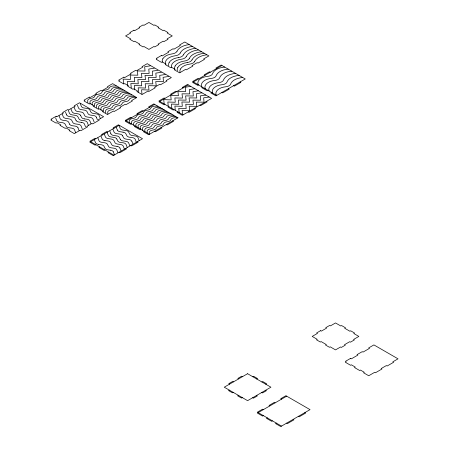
<?xml version="1.0" encoding="UTF-8"?>
<svg xmlns="http://www.w3.org/2000/svg" width="449" height="449" viewBox="0 0 449 449"><rect width="100%" height="100%" fill="white"/><g stroke="black" fill="none" stroke-linecap="round" stroke-linejoin="round"><path stroke-width="0.67" d="M162.768 58.813L162.196 60.492L162.364 62.097M169.127 62.49L168.555 64.162L168.723 65.767M175.121 65.947L174.549 67.625L174.717 69.23M177.759 67.468L177.187 69.146L177.355 70.751M180.425 69.011L179.858 70.689L180.021 72.295M154.624 104.342L125.322 121.258L130.507 124.25L131.288 123.801M188.254 84.923L158.952 101.839L164.138 104.836L164.918 104.387M221.918 65.487L192.621 82.403L197.807 85.394L198.581 84.945M119.176 125.254L89.873 142.17L95.059 145.162L95.839 144.713M135.177 126.046L134.397 126.495L139.583 129.492L140.363 129.037M168.807 106.632L168.027 107.081L173.213 110.072L173.993 109.623M202.471 87.19L201.696 87.639L206.882 90.636L207.657 90.187M99.729 146.958L98.948 147.407L104.134 150.404L104.914 149.955M144.252 131.288L143.472 131.737L148.658 134.728L177.956 117.812L153.844 103.893L148.658 106.884L149.438 107.333M177.883 111.868L177.102 112.317L182.288 115.314L211.586 98.398L187.474 84.474L182.288 87.471L183.069 87.92M211.546 92.432L210.772 92.881L215.958 95.878L245.255 78.962L221.144 65.038L215.958 68.035L216.732 68.484M108.804 152.2L108.024 152.649L113.21 155.64L142.507 138.724L118.396 124.805L113.21 127.797L113.99 128.246M229.332 390.119L228.558 390.568L232.447 392.813L233.222 392.364M252.882 376.773L253.663 376.324L257.552 378.569L256.772 379.018M238.408 395.361L237.628 395.81L241.517 398.055L242.297 397.606M261.958 382.009L262.738 381.56L266.627 383.805L265.847 384.254M286.698 396.164L257.4 413.08L262.586 416.071L263.361 415.622M267.25 417.867L266.476 418.316L271.656 421.308L272.436 420.859M276.326 423.11L275.551 423.559L280.737 426.55L310.034 409.634L285.918 395.715L280.737 398.706L281.512 399.155M150.179 65.857L144.685 66.688L145.033 71.037L137.332 70.931L137.832 75.196L130.182 75.062L130.575 79.383L123.155 79.119L123.57 83.43M154.276 68.22L148.782 69.056L149.13 73.4L141.429 73.299L141.929 77.559L134.279 77.43L134.672 81.752L127.252 81.482L127.668 85.793M157.868 70.297L152.374 71.127L152.722 75.477L145.021 75.376L145.521 79.636L137.871 79.501L138.264 83.823L130.844 83.559L131.26 87.869M161.32 72.289L155.825 73.12L156.173 77.469L148.473 77.368L148.973 81.628L141.323 81.493L141.716 85.815L134.296 85.551L134.711 89.862M165.198 74.528L159.704 75.365L160.057 79.709L152.351 79.608L152.851 83.868L145.201 83.739L145.599 88.06L138.18 87.791L138.595 92.101M168.583 76.482L163.088 77.318L163.442 81.662L155.736 81.561L156.235 85.821L148.585 85.686L148.984 90.008L141.564 89.744L141.974 94.054M190.763 86.376L185.269 87.207L185.622 91.557L177.916 91.45L178.416 95.716L170.766 95.581L171.164 99.903L163.745 99.633L164.16 103.949M194.86 88.739L189.366 89.57L189.719 93.92L182.013 93.819L182.513 98.078L174.863 97.944L175.262 102.265L167.842 102.002L168.257 106.312M198.458 90.816L192.963 91.647L193.311 95.996L185.611 95.89L186.111 100.155L178.461 100.02L178.854 104.342L171.434 104.078L171.849 108.389M201.91 92.808L196.415 93.639L196.763 97.989L189.063 97.882L189.562 102.148L181.907 102.013L182.305 106.334L174.886 106.071L175.301 110.381M205.788 95.048L200.293 95.878L200.647 100.228L192.941 100.127L193.44 104.387L185.791 104.252L186.183 108.574L178.769 108.31L179.179 112.62M209.172 97.001L203.678 97.831L204.026 102.181L196.325 102.08L196.825 106.34L189.175 106.205L189.568 110.527L182.148 110.263L182.563 114.574M116.364 86.062L113.816 85.978A4.4 2.542 0 0 0 109.247 88.01A4.4 2.542 0 0 1 105.638 90.019A4.4 2.542 0 0 0 102.002 92.107A4.4 2.542 0 0 1 98.37 94.195A4.4 2.542 0 0 0 94.75 96.254A4.4 2.542 0 0 1 91.237 98.303A4.4 2.542 0 0 0 87.667 100.958L87.841 102.529M118.637 87.375L116.089 87.291A4.4 2.542 0 0 0 111.526 89.323A4.4 2.542 0 0 1 107.912 91.327A4.4 2.542 0 0 0 104.275 93.42A4.4 2.542 0 0 1 100.643 95.508A4.4 2.542 0 0 0 97.023 97.568A4.4 2.542 0 0 1 93.51 99.616A4.4 2.542 0 0 0 89.94 102.271L90.114 103.842M120.781 88.616L118.233 88.532A4.4 2.542 0 0 0 113.67 90.563A4.4 2.542 0 0 1 110.056 92.567A4.4 2.542 0 0 0 106.419 94.655A4.4 2.542 0 0 1 102.787 96.743A4.4 2.542 0 0 0 99.167 98.802A4.4 2.542 0 0 1 95.654 100.851A4.4 2.542 0 0 0 92.084 103.511L92.258 105.083M123.004 89.895L120.45 89.811A4.4 2.542 0 0 0 115.887 91.843A4.4 2.542 0 0 1 112.278 93.847A4.4 2.542 0 0 0 108.636 95.934A4.4 2.542 0 0 1 105.01 98.022A4.4 2.542 0 0 0 101.39 100.082A4.4 2.542 0 0 1 97.876 102.131A4.4 2.542 0 0 0 94.307 104.791L94.481 106.362M125.153 91.136L122.605 91.052A4.4 2.542 0 0 0 118.036 93.089A4.4 2.542 0 0 1 114.428 95.093A4.4 2.542 0 0 0 110.791 97.18A4.4 2.542 0 0 1 107.159 99.268A4.4 2.542 0 0 0 103.539 101.328A4.4 2.542 0 0 1 100.026 103.377A4.4 2.542 0 0 0 96.456 106.037L96.63 107.603M127.303 92.382L124.755 92.298A4.4 2.542 0 0 0 120.192 94.329A4.4 2.542 0 0 1 116.577 96.333A4.4 2.542 0 0 0 112.94 98.421A4.4 2.542 0 0 1 109.309 100.509A4.4 2.542 0 0 0 105.689 102.568A4.4 2.542 0 0 1 102.176 104.617A4.4 2.542 0 0 0 98.606 107.277L98.78 108.849M129.576 93.695L127.028 93.611A4.4 2.542 0 0 0 122.465 95.643A4.4 2.542 0 0 1 118.85 97.646A4.4 2.542 0 0 0 115.213 99.734A4.4 2.542 0 0 1 111.582 101.822A4.4 2.542 0 0 0 107.962 103.882A4.4 2.542 0 0 1 104.454 105.93A4.4 2.542 0 0 0 100.879 108.591L101.053 110.157M131.911 95.042L129.363 94.958A4.4 2.542 0 0 0 124.8 96.99A4.4 2.542 0 0 1 121.185 98.993A4.4 2.542 0 0 0 117.548 101.081A4.4 2.542 0 0 1 113.923 103.169A4.4 2.542 0 0 0 110.302 105.229A4.4 2.542 0 0 1 106.789 107.277A4.4 2.542 0 0 0 103.214 109.938L103.393 111.509M134.245 96.389L131.697 96.305A4.4 2.542 0 0 0 127.134 98.337A4.4 2.542 0 0 1 123.526 100.34A4.4 2.542 0 0 0 119.883 102.428A4.4 2.542 0 0 1 116.257 104.516A4.4 2.542 0 0 0 112.637 106.576A4.4 2.542 0 0 1 109.124 108.624A4.4 2.542 0 0 0 105.554 111.285L105.728 112.856M136.401 97.629L133.853 97.545A4.4 2.542 0 0 0 129.284 99.583A4.4 2.542 0 0 1 125.675 101.586A4.4 2.542 0 0 0 122.038 103.674A4.4 2.542 0 0 1 118.407 105.762A4.4 2.542 0 0 0 114.787 107.822A4.4 2.542 0 0 1 111.273 109.87A4.4 2.542 0 0 0 107.704 112.531L107.878 114.097M157.925 106.245L155.371 106.16A4.4 2.542 0 0 0 150.808 108.192A4.4 2.542 0 0 1 147.199 110.196A4.4 2.542 0 0 0 143.557 112.289A4.4 2.542 0 0 1 139.931 114.372A4.4 2.542 0 0 0 136.311 116.431A4.4 2.542 0 0 1 132.797 118.485A4.4 2.542 0 0 0 129.228 121.14L129.402 122.712M160.198 107.558L157.65 107.474A4.4 2.542 0 0 0 153.081 109.505A4.4 2.542 0 0 1 149.472 111.509A4.4 2.542 0 0 0 145.835 113.597A4.4 2.542 0 0 1 142.204 115.685A4.4 2.542 0 0 0 138.584 117.745A4.4 2.542 0 0 1 135.07 119.793A4.4 2.542 0 0 0 131.501 122.454L131.675 124.025M162.342 108.798L159.788 108.714A4.4 2.542 0 0 0 155.225 110.746A4.4 2.542 0 0 1 151.616 112.75A4.4 2.542 0 0 0 147.974 114.837A4.4 2.542 0 0 1 144.348 116.925A4.4 2.542 0 0 0 140.728 118.985A4.4 2.542 0 0 1 137.214 121.034A4.4 2.542 0 0 0 133.645 123.694L133.819 125.26M164.559 110.078L162.01 109.994A4.4 2.542 0 0 0 157.447 112.026A4.4 2.542 0 0 1 153.833 114.029A4.4 2.542 0 0 0 150.196 116.117A4.4 2.542 0 0 1 146.565 118.205A4.4 2.542 0 0 0 142.945 120.265A4.4 2.542 0 0 1 139.437 122.313A4.4 2.542 0 0 0 135.862 124.974L136.036 126.545M166.714 111.318L164.16 111.234A4.4 2.542 0 0 0 159.597 113.266A4.4 2.542 0 0 1 155.988 115.275A4.4 2.542 0 0 0 152.346 117.363A4.4 2.542 0 0 1 148.72 119.451A4.4 2.542 0 0 0 145.1 121.511A4.4 2.542 0 0 1 141.587 123.559A4.4 2.542 0 0 0 138.017 126.214L138.191 127.785M168.863 112.559L166.315 112.475A4.4 2.542 0 0 0 161.747 114.512A4.4 2.542 0 0 1 158.138 116.516A4.4 2.542 0 0 0 154.501 118.603A4.4 2.542 0 0 1 150.87 120.691A4.4 2.542 0 0 0 147.25 122.751A4.4 2.542 0 0 1 143.736 124.8A4.4 2.542 0 0 0 140.167 127.46L140.341 129.026M171.136 113.872L168.588 113.788A4.4 2.542 0 0 0 164.025 115.825A4.4 2.542 0 0 1 160.411 117.829A4.4 2.542 0 0 0 156.774 119.917A4.4 2.542 0 0 1 153.143 122.005A4.4 2.542 0 0 0 149.523 124.064A4.4 2.542 0 0 1 146.009 126.113A4.4 2.542 0 0 0 142.44 128.773L142.614 130.339M173.471 115.225L170.923 115.14A4.4 2.542 0 0 0 166.36 117.172A4.4 2.542 0 0 1 162.746 119.176A4.4 2.542 0 0 0 159.109 121.264A4.4 2.542 0 0 1 155.477 123.352A4.4 2.542 0 0 0 151.857 125.411A4.4 2.542 0 0 1 148.35 127.46A4.4 2.542 0 0 0 144.774 130.12L144.948 131.692M175.806 116.572L173.258 116.487A4.4 2.542 0 0 0 168.695 118.519A4.4 2.542 0 0 1 165.08 120.523A4.4 2.542 0 0 0 161.444 122.611A4.4 2.542 0 0 1 157.812 124.699A4.4 2.542 0 0 0 154.192 126.758A4.4 2.542 0 0 1 150.684 128.807A4.4 2.542 0 0 0 147.109 131.467L147.283 133.039M177.956 117.812L175.407 117.728A4.4 2.542 0 0 0 170.844 119.76A4.4 2.542 0 0 1 167.236 121.769A4.4 2.542 0 0 0 163.593 123.857A4.4 2.542 0 0 1 159.967 125.945A4.4 2.542 0 0 0 156.347 128.004A4.4 2.542 0 0 1 152.834 130.053A4.4 2.542 0 0 0 149.264 132.708L149.438 134.279L125.322 120.36L130.507 117.363L131.288 117.812M84.361 118.878L87.016 119.232A3.861 2.228 0 0 1 89.884 120.916L90.973 123.671M81.566 122.381L78.912 122.021A3.873 2.234 0 0 1 76.094 120.45M117.06 146.385L114.405 146.026A3.873 2.234 0 0 1 111.582 144.455L110.622 142.524A3.878 2.239 0 0 0 107.844 140.969L104.914 140.537M110.465 150.196L107.805 149.837A3.873 2.234 0 0 1 104.987 148.265L104.028 146.335A3.878 2.239 0 0 0 101.25 144.774L98.32 144.348M123.088 132.163L120.158 131.737A3.867 2.234 0 0 1 117.346 130.07M240.069 81.954L240.849 82.403L234.367 86.146L233.587 85.697M210.25 72.227L209.47 71.778L204.284 74.77L205.064 75.219M228.401 88.694L229.175 89.143L222.693 92.881L221.918 92.432M198.581 78.962L197.807 78.513L192.621 81.505L216.732 95.424M206.4 101.39L207.18 101.839L200.697 105.582L199.923 105.133M176.58 91.663L175.806 91.214L170.62 94.206L171.395 94.655M194.731 108.13L195.511 108.579L189.029 112.323L188.249 111.874M164.918 98.398L164.138 97.949L158.952 100.941L183.069 114.865M172.775 120.809L173.55 121.258L167.067 124.996L166.293 124.547M142.95 111.077L142.176 110.628L136.99 113.625L137.764 114.074M161.101 127.544L161.881 127.993L155.399 131.737L154.619 131.288M137.321 141.721L138.101 142.17L131.619 145.914L130.844 145.465M107.502 131.989L106.727 131.54L101.541 134.537L102.316 134.986M125.653 148.456L126.433 148.905L119.95 152.649L119.17 152.2M95.839 138.724L95.059 138.275L89.873 141.272L113.99 155.191M242.516 376.649L241.736 376.2L237.847 378.445L238.627 378.894M304.849 412.631L305.629 413.08L299.146 416.818L298.366 416.369M265.634 390.243L266.409 390.692L262.519 392.937L261.745 392.488M275.029 402.899L274.249 402.45L269.063 405.447L269.843 405.896M233.441 381.886L232.661 381.437L228.771 383.682L229.551 384.131M256.559 395.485L257.333 395.934L253.449 398.179L252.669 397.73M293.18 419.366L293.955 419.815L287.472 423.559L286.698 423.11M263.361 409.634L262.586 409.185L257.4 412.176L281.512 426.101M122.532 135.649L123.475 137.585A3.873 2.234 0 0 0 126.315 139.145L128.97 139.51A3.861 2.228 0 0 1 131.838 141.188M120.349 139.392L119.4 137.456A3.878 2.239 0 0 0 116.628 135.901L113.692 135.469A3.867 2.234 0 0 1 110.886 133.802M116.785 138.965L117.728 140.902A3.873 2.234 0 0 0 120.568 142.468L123.222 142.827A3.861 2.228 0 0 1 126.09 144.505L127.179 147.266M80.584 115.376L81.527 117.307A3.873 2.234 0 0 0 84.361 118.873M76.077 120.45L75.135 118.519A3.878 2.239 0 0 0 72.356 116.965L69.427 116.532A3.867 2.234 0 0 1 66.615 114.865M69.617 124.182L68.675 122.251A3.878 2.239 0 0 0 65.896 120.691L62.967 120.265A3.867 2.234 0 0 1 60.155 118.592L59.049 115.797M119.075 125.641L120.169 128.436A3.867 2.234 0 0 0 122.992 130.098L125.922 130.53A3.878 2.239 0 0 1 128.683 132.096L129.638 134.026A3.873 2.234 0 0 0 132.477 135.587L135.132 135.952A3.861 2.228 0 0 1 138 137.63L139.089 140.391M116.24 127.275L117.335 130.07M112.912 129.2L114.007 131.995A3.867 2.234 0 0 0 116.83 133.656L119.76 134.088A3.878 2.239 0 0 1 122.521 135.654M109.781 131.007L110.875 133.802M107.165 132.517L108.26 135.312A3.867 2.234 0 0 0 111.083 136.973L114.012 137.405A3.878 2.239 0 0 1 116.774 138.971M104.331 134.15L105.425 136.951A3.867 2.234 0 0 0 108.254 138.606L111.178 139.038A3.878 2.239 0 0 1 113.945 140.604L114.899 142.535A3.873 2.234 0 0 0 117.733 144.101L120.388 144.466A3.861 2.228 0 0 1 123.256 146.144L124.345 148.9M101.003 136.075L102.097 138.87A3.867 2.234 0 0 0 104.92 140.531M97.871 137.882L98.965 140.677A3.867 2.234 0 0 0 101.788 142.339L104.718 142.771A3.878 2.239 0 0 1 107.479 144.337L108.439 146.267A3.873 2.234 0 0 0 111.273 147.833L113.928 148.192A3.861 2.228 0 0 1 116.796 149.871L117.885 152.632M80.253 103.556L81.348 106.351A3.867 2.234 0 0 0 84.171 108.013L87.1 108.445A3.878 2.239 0 0 1 89.862 110.011L90.821 111.941A3.873 2.234 0 0 0 93.656 113.507L96.311 113.866A3.861 2.228 0 0 1 99.178 115.55L100.267 118.306M94.408 139.88L95.502 142.681A3.867 2.234 0 0 0 98.325 144.337M77.424 105.189L78.519 107.99A3.867 2.234 0 0 0 81.342 109.646L84.272 110.084A3.878 2.239 0 0 1 87.033 111.644L87.987 113.575A3.873 2.234 0 0 0 90.827 115.14L93.476 115.505A3.861 2.228 0 0 1 96.35 117.183M74.091 107.115L75.185 109.91A3.867 2.234 0 0 0 78.008 111.571L80.938 112.003A3.878 2.239 0 0 1 83.699 113.569L84.659 115.5A3.873 2.234 0 0 0 87.493 117.066L90.148 117.425A3.861 2.228 0 0 1 93.016 119.108L94.105 121.864M70.959 108.922L72.053 111.717A3.867 2.234 0 0 0 74.876 113.378L77.806 113.81A3.878 2.239 0 0 1 80.573 115.376M68.343 110.432L69.438 113.232A3.867 2.234 0 0 0 72.261 114.888L75.191 115.32A3.878 2.239 0 0 1 77.952 116.886L78.912 118.817A3.873 2.234 0 0 0 81.746 120.383L84.401 120.747A3.861 2.228 0 0 1 87.269 122.425L88.358 125.181M65.515 112.07L66.609 114.865M62.181 113.99L63.275 116.785A3.867 2.234 0 0 0 66.098 118.446L69.028 118.878A3.878 2.239 0 0 1 71.789 120.444L72.749 122.375A3.873 2.234 0 0 0 75.584 123.941L78.238 124.306A3.861 2.228 0 0 1 81.106 125.984L82.195 128.74M55.586 117.801L56.681 120.596A3.867 2.234 0 0 0 59.504 122.251L62.433 122.689A3.878 2.239 0 0 1 65.195 124.25L66.155 126.18A3.873 2.234 0 0 0 68.989 127.746L71.644 128.111A3.861 2.228 0 0 1 74.512 129.789L75.6 132.55M136.255 142.024L135.183 139.263A3.861 2.228 0 0 0 132.298 137.596L129.643 137.231A3.873 2.234 0 0 1 126.82 135.66L125.866 133.723A3.878 2.239 0 0 0 123.088 132.169M131.849 141.188L132.926 143.949M129.795 145.757L128.717 142.995A3.861 2.228 0 0 0 125.832 141.328L123.183 140.958A3.873 2.234 0 0 1 120.36 139.386M119.939 148.063L121.017 150.825M113.344 151.869L114.416 154.63M96.361 117.183L97.433 119.945M85.523 126.82L84.451 124.059A3.861 2.228 0 0 0 81.566 122.386M77.991 127.785L79.063 130.547M171.591 67.423L171.423 65.823L171.995 64.145A12.797 7.386 0 0 1 181.435 59.217A6.348 3.665 0 0 0 186.228 56.529M165.563 63.943L165.395 62.338L165.967 60.66A12.797 7.386 0 0 1 175.407 55.738A6.348 3.665 0 0 0 180.195 53.044M186.296 56.535A15.474 8.935 0 0 1 198.323 49.957M189.422 58.342A15.474 8.935 0 0 1 201.449 51.758M189.355 58.331A6.348 3.665 0 0 1 184.561 61.013A12.797 7.386 0 0 0 175.177 65.958M194.726 61.406A15.474 8.935 0 0 1 206.753 54.823M194.658 61.395A6.348 3.665 0 0 1 189.865 64.078A12.797 7.386 0 0 0 180.487 69.023M192.06 59.863A15.474 8.935 0 0 1 204.087 53.279M191.987 59.852A6.348 3.665 0 0 1 187.194 62.534M177.815 67.479A12.797 7.386 0 0 1 187.199 62.546M177.069 51.208A15.474 8.935 0 0 1 189.096 44.625M176.996 51.197A6.348 3.665 0 0 1 172.203 53.88A12.797 7.386 0 0 0 162.824 58.825M183.428 54.879A15.474 8.935 0 0 1 195.455 48.301M183.36 54.873A6.348 3.665 0 0 1 178.567 57.556M169.183 62.501A12.797 7.386 0 0 1 178.567 57.562M180.268 53.055A15.474 8.935 0 0 1 192.295 46.471M69.629 124.182A3.873 2.234 0 0 0 72.452 125.748L75.106 126.113A3.861 2.228 0 0 1 77.974 127.791M110.46 150.202A3.861 2.228 0 0 1 113.333 151.874M117.054 146.396A3.861 2.228 0 0 1 119.928 148.063M224.663 67.075A14.357 8.29 0 0 0 212.568 73.664A5.865 3.39 0 0 1 207.747 76.347A11.809 6.819 0 0 0 198.155 84.698M239.109 75.41A14.357 8.29 0 0 0 227.009 82.004A5.865 3.39 0 0 1 222.188 84.687A11.809 6.819 0 0 0 212.596 93.038M235.618 73.395A14.357 8.29 0 0 0 223.518 79.989A5.865 3.39 0 0 1 218.702 82.672A11.809 6.819 0 0 0 209.111 91.024M231.763 71.172A14.357 8.29 0 0 0 219.662 77.761A5.865 3.39 0 0 1 214.847 80.444A11.809 6.819 0 0 0 205.255 88.795M228.232 69.135A14.357 8.29 0 0 0 216.137 75.724A5.865 3.39 0 0 1 211.316 78.407A11.809 6.819 0 0 0 201.724 86.764M242.718 77.497A14.357 8.29 0 0 0 230.618 84.086A5.865 3.39 0 0 1 225.796 86.769A11.809 6.819 0 0 0 216.205 95.121M133.942 30.195L129.862 32.553L130.637 33.002L125.58 35.92L130.637 38.844L129.856 39.293L133.942 41.65L134.722 41.201L139.774 44.12L138.999 44.569L143.079 46.926L143.86 46.477L148.916 49.396L153.973 46.477L154.748 46.926L158.834 44.569L158.054 44.12L163.11 41.201L163.891 41.65L167.971 39.293L167.196 38.844L172.253 35.92L167.196 33.002L167.977 32.553L163.891 30.195L163.11 30.644L158.059 27.726L158.834 27.277L154.753 24.919L153.973 25.369L148.916 22.45L143.86 25.369L143.085 24.919L138.999 27.277L139.779 27.726L134.722 30.644L133.942 30.195M56.159 116.252L50.973 119.243L51.753 119.692L50.973 120.147L56.159 123.138L56.939 122.689L60.828 124.934L60.048 125.383L65.234 128.375L66.014 127.926L69.904 130.176L69.124 130.625L74.309 133.617L80.27 130.176L81.05 130.625L87.533 126.882L86.752 126.433L91.938 123.436L92.718 123.885L99.201 120.147L98.421 119.692L103.607 116.701L79.495 102.782L74.309 105.773L75.09 106.222L68.602 109.966L67.827 109.517L62.641 112.514L63.416 112.963L56.939 116.701L56.159 116.252M89.289 97.124L84.103 100.116L84.883 100.565L84.103 101.014L89.289 104.011L90.069 103.562L93.959 105.807L93.179 106.256L98.365 109.247L99.145 108.798L103.034 111.043L102.254 111.492L107.44 114.489L113.401 111.049L114.181 111.498L120.663 107.754L119.883 107.305L125.075 104.308L125.849 104.757L132.332 101.014L131.557 100.565L136.743 97.573L112.626 83.649L107.44 86.646L108.22 87.095L101.732 90.838L100.958 90.389L95.772 93.381L96.546 93.83L90.069 97.573L89.289 97.124M123.896 77.144L118.71 80.141L119.49 80.59L118.71 81.039L123.896 84.03L124.676 83.581L128.56 85.826L127.785 86.275L132.971 89.272L133.746 88.823L137.635 91.068L136.861 91.517L142.047 94.509L148.007 91.068L148.782 91.517L155.264 87.774L154.49 87.325L159.676 84.328L160.456 84.777L166.938 81.039L166.158 80.59L171.344 77.593L147.233 63.674L142.047 66.665L142.821 67.114L136.339 70.858L135.559 70.409L130.373 73.406L131.153 73.855L124.676 77.593L123.896 77.144M161.444 55.468L156.258 58.46L157.038 58.909L156.258 59.358L161.444 62.355L162.224 61.9L166.113 64.145L165.333 64.6L170.519 67.591L171.299 67.142L175.189 69.387L174.408 69.836L179.594 72.833L185.555 69.387L186.335 69.836L192.817 66.098L192.037 65.649L197.229 62.652L198.003 63.101L204.486 59.358L203.706 58.909L208.892 55.917L184.78 41.993L179.594 44.99L180.375 45.439L173.886 49.182L173.112 48.733L167.926 51.725L168.701 52.174L162.224 55.917L161.444 55.468M320.592 330.672L316.702 332.917L317.482 333.366L312.19 336.419L317.263 339.354L316.489 339.803L320.378 342.048L321.153 341.599L326.339 344.591L325.564 345.04L329.454 347.285L330.228 346.836L335.521 349.894L340.6 346.965L341.38 347.414L345.27 345.163L344.49 344.714L349.676 341.723L350.456 342.172L354.345 339.927L353.565 339.478L358.858 336.419L353.778 333.489L354.558 333.04L350.669 330.795L349.889 331.244L344.703 328.253L345.483 327.804L341.594 325.553L340.819 326.002L335.521 322.949L330.447 325.879L329.667 325.43L325.778 327.675L326.558 328.124L321.372 331.121L320.592 330.672M247.59 373.714L224.253 387.19L247.59 400.66L270.927 387.19L247.59 373.714M350.579 358.381L345.393 361.378L346.168 361.827L345.393 362.276L350.579 365.267L351.354 364.818L355.243 367.063L354.463 367.512L359.649 370.509L360.429 370.06L364.319 372.305L363.538 372.754L368.724 375.746L374.691 372.305L375.465 372.754L381.947 369.011L381.167 368.562L386.359 365.57L387.133 366.019L393.616 362.276L392.841 361.827L398.027 358.835L373.91 344.911L368.724 347.902L369.505 348.351L363.022 352.1L362.242 351.651L357.056 354.643L357.836 355.092L351.354 358.835L350.579 358.381"/></g></svg>
